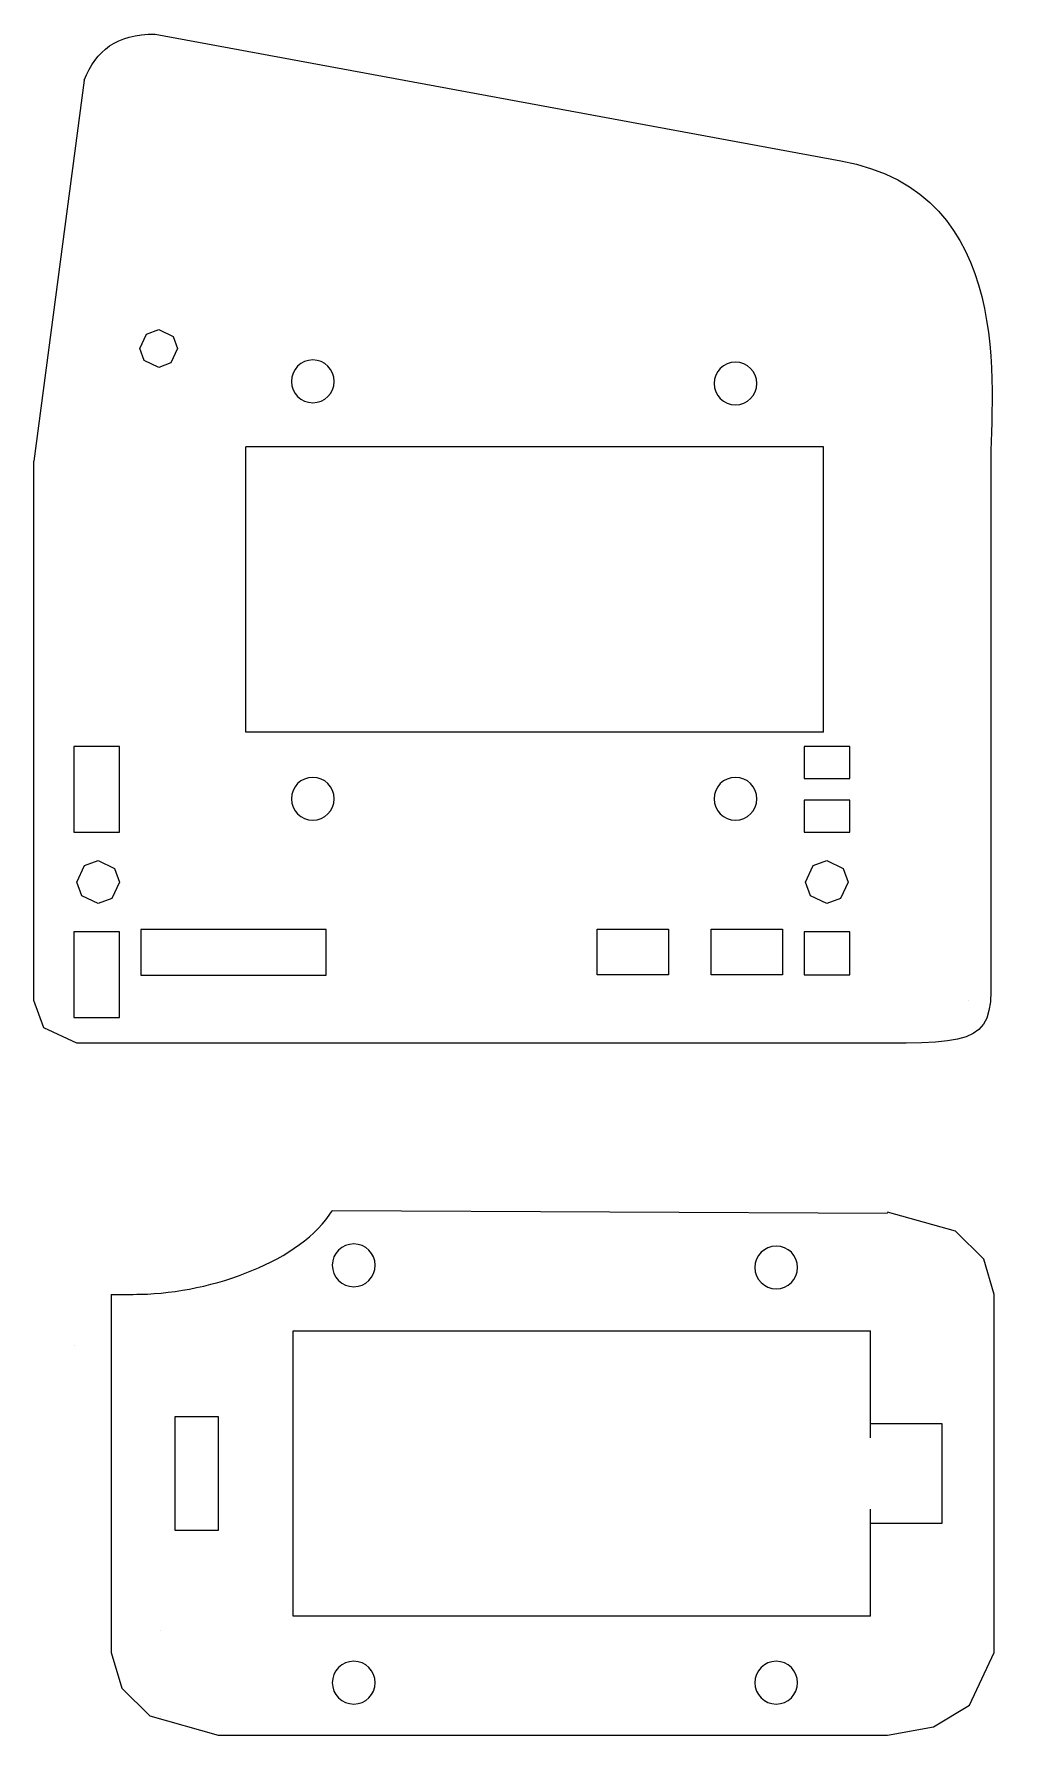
# Model space of a CAD drawing. Extents: x 11 to 80, y 710 to 829.
import ezdxf

# ---------------------------------------------------------------- set-up
doc = ezdxf.new("R2010")
doc.units = 0
doc.header["$MEASUREMENT"] = 0
doc.layers.add('LAYER_1', color=7, linetype='CONTINUOUS')

# ---------------------------------------------------------------- blocks, each defined once
blk = doc.blocks.new('BLOCK_2')
at = {"layer": 'LAYER_1', "color": 7}
blk.add_lwpolyline([(19.78, 717), (19.78, 717)], dxfattribs=at)
blk = doc.blocks.new('BLOCK_3')
at = {"layer": 'LAYER_1', "color": 7}
blk.add_lwpolyline([(19.78, 711), (19.78, 711)], dxfattribs=at)
blk = doc.blocks.new('BLOCK_4')
at = {"layer": 'LAYER_1', "color": 7}
blk.add_lwpolyline([(13.78, 737), (13.78, 737)], dxfattribs=at)
blk = doc.blocks.new('BLOCK_5')
at = {"layer": 'LAYER_1', "color": 172}
blk.add_lwpolyline([(20.82, 732), (23.82, 732)], dxfattribs=at)
blk = doc.blocks.new('BLOCK_6')
at = {"layer": 'LAYER_1', "color": 172}
blk.add_lwpolyline([(23.82, 732), (23.82, 724)], dxfattribs=at)
blk = doc.blocks.new('BLOCK_7')
at = {"layer": 'LAYER_1', "color": 172}
blk.add_lwpolyline([(23.82, 724), (20.82, 724)], dxfattribs=at)
blk = doc.blocks.new('BLOCK_8')
at = {"layer": 'LAYER_1', "color": 172}
blk.add_lwpolyline([(20.82, 724), (20.82, 732)], dxfattribs=at)
blk = doc.blocks.new('BLOCK_9')
at = {"layer": 'LAYER_1', "color": 172}
blk.add_lwpolyline([(70.76, 746.23), (31.83, 746.43)], dxfattribs=at)
blk = doc.blocks.new('BLOCK_10')
at = {"layer": 'LAYER_1', "color": 172}
blk.add_lwpolyline([(16.33, 740.55), (16.33, 715.45)], dxfattribs=at)
blk = doc.blocks.new('BLOCK_11')
at = {"layer": 'LAYER_1', "color": 172}
blk.add_lwpolyline([(23.82, 709.67), (70.76, 709.67)], dxfattribs=at)
blk = doc.blocks.new('BLOCK_12')
at = {"layer": 'LAYER_1', "color": 172}
blk.add_lwpolyline([(78.25, 715.45), (78.25, 740.55)], dxfattribs=at)
blk = doc.blocks.new('BLOCK_13')
at = {"layer": 'LAYER_1', "color": 172}
blk.add_lwpolyline([(16.33, 715.45), (17.06, 712.96), (19.04, 711.01), (23.82, 709.67)], dxfattribs=at)
blk = doc.blocks.new('BLOCK_14')
at = {"layer": 'LAYER_1', "color": 172}
blk.add_lwpolyline([(70.76, 709.67), (73.99, 710.24), (76.52, 711.76), (78.25, 715.45)], dxfattribs=at)
blk = doc.blocks.new('BLOCK_15')
at = {"layer": 'LAYER_1', "color": 172}
blk.add_lwpolyline([(78.25, 740.55), (77.52, 743.04), (75.54, 744.99), (70.76, 746.33)], dxfattribs=at)
blk = doc.blocks.new('BLOCK_16')
at = {"layer": 'LAYER_1', "color": 172}
blk.add_open_spline([(64.46, 742.45), (64.46, 741.62), (63.79, 740.95), (62.96, 740.95), (62.14, 740.95), (61.46, 741.62), (61.46, 742.45), (61.46, 743.28), (62.14, 743.95), (62.96, 743.95), (63.79, 743.95), (64.46, 743.28), (64.46, 742.45)], degree=3, knots=[0, 0, 0, 0, 1, 1, 1, 2, 2, 2, 3, 3, 3, 4, 4, 4, 4], dxfattribs=at)
blk = doc.blocks.new('BLOCK_17')
at = {"layer": 'LAYER_1', "color": 172}
blk.add_open_spline([(34.83, 713.34), (34.83, 712.51), (34.16, 711.84), (33.33, 711.84), (32.5, 711.84), (31.83, 712.51), (31.83, 713.34), (31.83, 714.17), (32.5, 714.84), (33.33, 714.84), (34.16, 714.84), (34.83, 714.17), (34.83, 713.34)], degree=3, knots=[0, 0, 0, 0, 1, 1, 1, 2, 2, 2, 3, 3, 3, 4, 4, 4, 4], dxfattribs=at)
blk = doc.blocks.new('BLOCK_18')
at = {"layer": 'LAYER_1', "color": 172}
blk.add_open_spline([(34.83, 742.6), (34.83, 741.77), (34.16, 741.1), (33.33, 741.1), (32.5, 741.1), (31.83, 741.77), (31.83, 742.6), (31.83, 743.43), (32.5, 744.1), (33.33, 744.1), (34.16, 744.1), (34.83, 743.43), (34.83, 742.6)], degree=3, knots=[0, 0, 0, 0, 1, 1, 1, 2, 2, 2, 3, 3, 3, 4, 4, 4, 4], dxfattribs=at)
blk = doc.blocks.new('BLOCK_19')
at = {"layer": 'LAYER_1', "color": 172}
blk.add_open_spline([(64.46, 713.34), (64.46, 712.51), (63.79, 711.84), (62.96, 711.84), (62.14, 711.84), (61.46, 712.51), (61.46, 713.34), (61.46, 714.17), (62.14, 714.84), (62.96, 714.84), (63.79, 714.84), (64.46, 714.17), (64.46, 713.34)], degree=3, knots=[0, 0, 0, 0, 1, 1, 1, 2, 2, 2, 3, 3, 3, 4, 4, 4, 4], dxfattribs=at)
blk = doc.blocks.new('BLOCK_20')
at = {"layer": 'LAYER_1', "color": 172}
blk.add_lwpolyline([(69.58, 718), (29.08, 718), (29.08, 738), (69.58, 738)], dxfattribs=at)
blk = doc.blocks.new('BLOCK_21')
at = {"layer": 'LAYER_1', "color": 172}
blk.add_lwpolyline([(69.58, 730.5), (69.58, 738)], dxfattribs=at)
blk = doc.blocks.new('BLOCK_22')
at = {"layer": 'LAYER_1', "color": 172}
blk.add_lwpolyline([(69.58, 731.5), (74.58, 731.5), (74.58, 724.5), (69.58, 724.5)], dxfattribs=at)
blk = doc.blocks.new('BLOCK_23')
at = {"layer": 'LAYER_1', "color": 172}
blk.add_open_spline([(16.33, 740.55), (17.01, 740.55), (17.7, 740.56), (18.39, 740.57), (23.42, 740.67), (29.69, 742.93), (31.83, 746.43)], degree=3, knots=[0, 0, 0, 0, 1, 1, 1, 2, 2, 2, 2], dxfattribs=at)
blk = doc.blocks.new('BLOCK_24')
at = {"layer": 'LAYER_1', "color": 172}
blk.add_lwpolyline([(69.58, 718), (69.58, 725.5)], dxfattribs=at)
blk = doc.blocks.new('BLOCK_25')
at = {"layer": 'LAYER_1', "color": 7}
blk.add_lwpolyline([(64.91, 775.22), (64.91, 775.22)], dxfattribs=at)
blk = doc.blocks.new('BLOCK_26')
at = {"layer": 'LAYER_1', "color": 7}
blk.add_lwpolyline([(64.91, 775.22), (64.91, 772.97)], dxfattribs=at)
blk = doc.blocks.new('BLOCK_27')
at = {"layer": 'LAYER_1', "color": 7}
blk.add_lwpolyline([(64.91, 772.97), (68.11, 772.97)], dxfattribs=at)
blk = doc.blocks.new('BLOCK_28')
at = {"layer": 'LAYER_1', "color": 7}
blk.add_lwpolyline([(68.11, 772.97), (68.11, 775.22)], dxfattribs=at)
blk = doc.blocks.new('BLOCK_29')
at = {"layer": 'LAYER_1', "color": 7}
blk.add_lwpolyline([(68.11, 775.22), (64.91, 775.22)], dxfattribs=at)
blk = doc.blocks.new('BLOCK_30')
at = {"layer": 'LAYER_1', "color": 7}
blk.add_lwpolyline([(64.91, 762.97), (68.11, 762.97)], dxfattribs=at)
blk = doc.blocks.new('BLOCK_31')
at = {"layer": 'LAYER_1', "color": 7}
blk.add_lwpolyline([(68.11, 762.97), (68.11, 765.97)], dxfattribs=at)
blk = doc.blocks.new('BLOCK_32')
at = {"layer": 'LAYER_1', "color": 7}
blk.add_lwpolyline([(68.11, 765.97), (64.91, 765.97)], dxfattribs=at)
blk = doc.blocks.new('BLOCK_33')
at = {"layer": 'LAYER_1', "color": 7}
blk.add_lwpolyline([(64.91, 765.97), (64.91, 762.97)], dxfattribs=at)
blk = doc.blocks.new('BLOCK_34')
at = {"layer": 'LAYER_1', "color": 7}
blk.add_lwpolyline([(16.91, 772.97), (16.91, 778.97)], dxfattribs=at)
blk = doc.blocks.new('BLOCK_35')
at = {"layer": 'LAYER_1', "color": 7}
blk.add_lwpolyline([(16.91, 778.97), (13.71, 778.97)], dxfattribs=at)
blk = doc.blocks.new('BLOCK_36')
at = {"layer": 'LAYER_1', "color": 7}
blk.add_lwpolyline([(13.71, 778.97), (13.71, 772.97)], dxfattribs=at)
blk = doc.blocks.new('BLOCK_37')
at = {"layer": 'LAYER_1', "color": 7}
blk.add_lwpolyline([(13.71, 772.97), (16.91, 772.97)], dxfattribs=at)
blk = doc.blocks.new('BLOCK_38')
at = {"layer": 'LAYER_1', "color": 7}
blk.add_lwpolyline([(16.91, 759.97), (16.91, 765.97)], dxfattribs=at)
blk = doc.blocks.new('BLOCK_39')
at = {"layer": 'LAYER_1', "color": 7}
blk.add_lwpolyline([(16.91, 765.97), (13.71, 765.97)], dxfattribs=at)
blk = doc.blocks.new('BLOCK_40')
at = {"layer": 'LAYER_1', "color": 7}
blk.add_lwpolyline([(13.71, 765.97), (13.71, 759.97)], dxfattribs=at)
blk = doc.blocks.new('BLOCK_41')
at = {"layer": 'LAYER_1', "color": 7}
blk.add_lwpolyline([(13.71, 759.97), (16.91, 759.97)], dxfattribs=at)
blk = doc.blocks.new('BLOCK_42')
at = {"layer": 'LAYER_1', "color": 7}
blk.add_lwpolyline([(58.4, 762.97), (58.4, 766.17)], dxfattribs=at)
blk = doc.blocks.new('BLOCK_43')
at = {"layer": 'LAYER_1', "color": 7}
blk.add_lwpolyline([(58.4, 766.17), (63.4, 766.17)], dxfattribs=at)
blk = doc.blocks.new('BLOCK_44')
at = {"layer": 'LAYER_1', "color": 7}
blk.add_lwpolyline([(63.4, 766.17), (63.4, 762.97)], dxfattribs=at)
blk = doc.blocks.new('BLOCK_45')
at = {"layer": 'LAYER_1', "color": 7}
blk.add_lwpolyline([(63.4, 762.97), (58.4, 762.97)], dxfattribs=at)
blk = doc.blocks.new('BLOCK_46')
at = {"layer": 'LAYER_1', "color": 7}
blk.add_lwpolyline([(55.4, 762.97), (50.4, 762.97)], dxfattribs=at)
blk = doc.blocks.new('BLOCK_47')
at = {"layer": 'LAYER_1', "color": 7}
blk.add_lwpolyline([(50.4, 762.97), (50.4, 766.17)], dxfattribs=at)
blk = doc.blocks.new('BLOCK_48')
at = {"layer": 'LAYER_1', "color": 7}
blk.add_lwpolyline([(50.4, 766.17), (55.4, 766.17)], dxfattribs=at)
blk = doc.blocks.new('BLOCK_49')
at = {"layer": 'LAYER_1', "color": 7}
blk.add_lwpolyline([(55.4, 766.17), (55.4, 762.97)], dxfattribs=at)
blk = doc.blocks.new('BLOCK_50')
at = {"layer": 'LAYER_1', "color": 7}
blk.add_lwpolyline([(67.91, 758.17), (13.91, 758.17)], dxfattribs=at)
blk = doc.blocks.new('BLOCK_51')
at = {"layer": 'LAYER_1', "color": 7}
blk.add_lwpolyline([(10.91, 761.17), (10.91, 798.97)], dxfattribs=at)
blk = doc.blocks.new('BLOCK_52')
at = {"layer": 'LAYER_1', "color": 7}
blk.add_lwpolyline([(19.41, 828.92), (67.48, 820.03)], dxfattribs=at)
blk = doc.blocks.new('BLOCK_53')
at = {"layer": 'LAYER_1', "color": 7}
blk.add_lwpolyline([(78, 798.64), (78, 762.64)], dxfattribs=at)
blk = doc.blocks.new('BLOCK_54')
at = {"layer": 'LAYER_1', "color": 7}
blk.add_lwpolyline([(31.41, 766.14), (18.41, 766.14)], dxfattribs=at)
blk = doc.blocks.new('BLOCK_55')
at = {"layer": 'LAYER_1', "color": 7}
blk.add_lwpolyline([(18.41, 766.14), (18.41, 762.94)], dxfattribs=at)
blk = doc.blocks.new('BLOCK_56')
at = {"layer": 'LAYER_1', "color": 7}
blk.add_lwpolyline([(18.41, 762.94), (31.41, 762.94)], dxfattribs=at)
blk = doc.blocks.new('BLOCK_57')
at = {"layer": 'LAYER_1', "color": 7}
blk.add_lwpolyline([(31.41, 762.94), (31.41, 766.14)], dxfattribs=at)
blk = doc.blocks.new('BLOCK_58')
at = {"layer": 'LAYER_1', "color": 7}
blk.add_lwpolyline([(68.11, 778.97), (64.91, 778.97)], dxfattribs=at)
blk = doc.blocks.new('BLOCK_59')
at = {"layer": 'LAYER_1', "color": 7}
blk.add_lwpolyline([(64.91, 778.97), (64.91, 776.72)], dxfattribs=at)
blk = doc.blocks.new('BLOCK_60')
at = {"layer": 'LAYER_1', "color": 7}
blk.add_lwpolyline([(64.91, 776.72), (68.11, 776.72)], dxfattribs=at)
blk = doc.blocks.new('BLOCK_61')
at = {"layer": 'LAYER_1', "color": 7}
blk.add_lwpolyline([(68.11, 776.72), (68.11, 778.97)], dxfattribs=at)
blk = doc.blocks.new('BLOCK_62')
at = {"layer": 'LAYER_1', "color": 7}
blk.add_lwpolyline([(76.41, 761.14), (76.41, 761.14)], dxfattribs=at)
blk = doc.blocks.new('BLOCK_63')
at = {"layer": 'LAYER_1', "color": 7}
blk.add_lwpolyline([(13.91, 758.17), (11.6, 759.25), (10.91, 761.17)], dxfattribs=at)
blk = doc.blocks.new('BLOCK_64')
at = {"layer": 'LAYER_1', "color": 7}
blk.add_lwpolyline([(18.33, 806.88), (18.81, 807.89), (19.66, 808.2)], dxfattribs=at)
blk = doc.blocks.new('BLOCK_65')
at = {"layer": 'LAYER_1', "color": 7}
blk.add_lwpolyline([(19.66, 808.2), (20.68, 807.72), (20.98, 806.88)], dxfattribs=at)
blk = doc.blocks.new('BLOCK_66')
at = {"layer": 'LAYER_1', "color": 7}
blk.add_lwpolyline([(20.98, 806.88), (20.51, 805.86), (19.66, 805.55)], dxfattribs=at)
blk = doc.blocks.new('BLOCK_67')
at = {"layer": 'LAYER_1', "color": 7}
blk.add_lwpolyline([(19.66, 805.55), (18.64, 806.03), (18.33, 806.88)], dxfattribs=at)
blk = doc.blocks.new('BLOCK_68')
at = {"layer": 'LAYER_1', "color": 7}
blk.add_lwpolyline([(65.01, 769.47), (65.55, 770.62), (66.51, 770.97)], dxfattribs=at)
blk = doc.blocks.new('BLOCK_69')
at = {"layer": 'LAYER_1', "color": 7}
blk.add_lwpolyline([(66.51, 770.97), (67.66, 770.43), (68.01, 769.47)], dxfattribs=at)
blk = doc.blocks.new('BLOCK_70')
at = {"layer": 'LAYER_1', "color": 7}
blk.add_lwpolyline([(68.01, 769.47), (67.47, 768.32), (66.51, 767.97)], dxfattribs=at)
blk = doc.blocks.new('BLOCK_71')
at = {"layer": 'LAYER_1', "color": 7}
blk.add_lwpolyline([(66.51, 767.97), (65.36, 768.51), (65.01, 769.47)], dxfattribs=at)
blk = doc.blocks.new('BLOCK_72')
at = {"layer": 'LAYER_1', "color": 7}
blk.add_lwpolyline([(13.91, 769.47), (14.45, 770.62), (15.41, 770.97)], dxfattribs=at)
blk = doc.blocks.new('BLOCK_73')
at = {"layer": 'LAYER_1', "color": 7}
blk.add_lwpolyline([(15.41, 770.97), (16.56, 770.43), (16.91, 769.47)], dxfattribs=at)
blk = doc.blocks.new('BLOCK_74')
at = {"layer": 'LAYER_1', "color": 7}
blk.add_lwpolyline([(16.91, 769.47), (16.37, 768.32), (15.41, 767.97)], dxfattribs=at)
blk = doc.blocks.new('BLOCK_75')
at = {"layer": 'LAYER_1', "color": 7}
blk.add_lwpolyline([(15.41, 767.97), (14.26, 768.51), (13.91, 769.47)], dxfattribs=at)
blk = doc.blocks.new('BLOCK_76')
at = {"layer": 'LAYER_1', "color": 7}
blk.add_lwpolyline([(14.42, 825.69), (10.91, 798.97)], dxfattribs=at)
blk = doc.blocks.new('BLOCK_77')
at = {"layer": 'LAYER_1', "color": 7}
blk.add_open_spline([(67.48, 820.03), (79.84, 817.79), (78, 804.01), (78, 798.64)], degree=3, dxfattribs=at)
blk = doc.blocks.new('BLOCK_78')
at = {"layer": 'LAYER_1', "color": 7}
blk.add_lwpolyline([(66.27, 799.97), (66.27, 799.97)], dxfattribs=at)
blk = doc.blocks.new('BLOCK_79')
at = {"layer": 'LAYER_1', "color": 7}
blk.add_lwpolyline([(66.27, 779.97), (25.77, 779.97), (25.77, 799.97)], dxfattribs=at)
blk = doc.blocks.new('BLOCK_80')
at = {"layer": 'LAYER_1', "color": 7}
blk.add_lwpolyline([(66.27, 779.97), (66.27, 799.97)], dxfattribs=at)
blk = doc.blocks.new('BLOCK_81')
at = {"layer": 'LAYER_1', "color": 250}
blk.add_open_spline([(61.6, 804.42), (61.6, 803.59), (60.92, 802.92), (60.1, 802.92), (59.27, 802.92), (58.6, 803.59), (58.6, 804.42), (58.6, 805.25), (59.27, 805.92), (60.1, 805.92), (60.92, 805.92), (61.6, 805.25), (61.6, 804.42)], degree=3, knots=[0, 0, 0, 0, 1, 1, 1, 2, 2, 2, 3, 3, 3, 4, 4, 4, 4], dxfattribs=at)
blk = doc.blocks.new('BLOCK_82')
at = {"layer": 'LAYER_1', "color": 250}
blk.add_open_spline([(31.96, 775.31), (31.96, 774.48), (31.29, 773.81), (30.46, 773.81), (29.63, 773.81), (28.96, 774.48), (28.96, 775.31), (28.96, 776.14), (29.63, 776.81), (30.46, 776.81), (31.29, 776.81), (31.96, 776.14), (31.96, 775.31)], degree=3, knots=[0, 0, 0, 0, 1, 1, 1, 2, 2, 2, 3, 3, 3, 4, 4, 4, 4], dxfattribs=at)
blk = doc.blocks.new('BLOCK_83')
at = {"layer": 'LAYER_1', "color": 250}
blk.add_open_spline([(31.96, 804.57), (31.96, 803.74), (31.29, 803.07), (30.46, 803.07), (29.63, 803.07), (28.96, 803.74), (28.96, 804.57), (28.96, 805.4), (29.63, 806.07), (30.46, 806.07), (31.29, 806.07), (31.96, 805.4), (31.96, 804.57)], degree=3, knots=[0, 0, 0, 0, 1, 1, 1, 2, 2, 2, 3, 3, 3, 4, 4, 4, 4], dxfattribs=at)
blk = doc.blocks.new('BLOCK_84')
at = {"layer": 'LAYER_1', "color": 250}
blk.add_open_spline([(61.6, 775.31), (61.6, 774.48), (60.92, 773.81), (60.1, 773.81), (59.27, 773.81), (58.6, 774.48), (58.6, 775.31), (58.6, 776.14), (59.27, 776.81), (60.1, 776.81), (60.92, 776.81), (61.6, 776.14), (61.6, 775.31)], degree=3, knots=[0, 0, 0, 0, 1, 1, 1, 2, 2, 2, 3, 3, 3, 4, 4, 4, 4], dxfattribs=at)
blk = doc.blocks.new('BLOCK_85')
at = {"layer": 'LAYER_1', "color": 7}
blk.add_open_spline([(78, 762.64), (78.18, 757.88), (76.59, 758.17), (67.91, 758.17)], degree=3, dxfattribs=at)
blk = doc.blocks.new('BLOCK_86')
at = {"layer": 'LAYER_1', "color": 7}
blk.add_open_spline([(14.42, 825.69), (15.31, 827.77), (16.65, 828.92), (19.41, 828.92)], degree=3, dxfattribs=at)
blk = doc.blocks.new('BLOCK_87')
at = {"layer": 'LAYER_1', "color": 7}
blk.add_lwpolyline([(66.27, 799.97), (25.77, 799.97)], dxfattribs=at)

msp = doc.modelspace()

# ---------------------------------------------------------------- block references
at = {"layer": 'LAYER_1'}
for name in ['BLOCK_86', 'BLOCK_52', 'BLOCK_76', 'BLOCK_77', 'BLOCK_64', 'BLOCK_65', 'BLOCK_67', 'BLOCK_66', 'BLOCK_83', 'BLOCK_81', 'BLOCK_51', 'BLOCK_79', 'BLOCK_87', 'BLOCK_78', 'BLOCK_80', 'BLOCK_53', 'BLOCK_35', 'BLOCK_36', 'BLOCK_34', 'BLOCK_58', 'BLOCK_59', 'BLOCK_61', 'BLOCK_82', 'BLOCK_84', 'BLOCK_60', 'BLOCK_25', 'BLOCK_26', 'BLOCK_29', 'BLOCK_28', 'BLOCK_37', 'BLOCK_27', 'BLOCK_72', 'BLOCK_73', 'BLOCK_68', 'BLOCK_69', 'BLOCK_75', 'BLOCK_74', 'BLOCK_71', 'BLOCK_70', 'BLOCK_39', 'BLOCK_40', 'BLOCK_38', 'BLOCK_54', 'BLOCK_55', 'BLOCK_57', 'BLOCK_47', 'BLOCK_48', 'BLOCK_49', 'BLOCK_42', 'BLOCK_43', 'BLOCK_44', 'BLOCK_32', 'BLOCK_33', 'BLOCK_31', 'BLOCK_56', 'BLOCK_46', 'BLOCK_45', 'BLOCK_30', 'BLOCK_85', 'BLOCK_63', 'BLOCK_62', 'BLOCK_41', 'BLOCK_50', 'BLOCK_23', 'BLOCK_9', 'BLOCK_15', 'BLOCK_18', 'BLOCK_16', 'BLOCK_10', 'BLOCK_12', 'BLOCK_4', 'BLOCK_20', 'BLOCK_21', 'BLOCK_5', 'BLOCK_8', 'BLOCK_6', 'BLOCK_22', 'BLOCK_24', 'BLOCK_7', 'BLOCK_2', 'BLOCK_13', 'BLOCK_17', 'BLOCK_19', 'BLOCK_14', 'BLOCK_3', 'BLOCK_11']:
    msp.add_blockref(name, (0, 0), dxfattribs=at)

doc.saveas('drawing.dxf')
